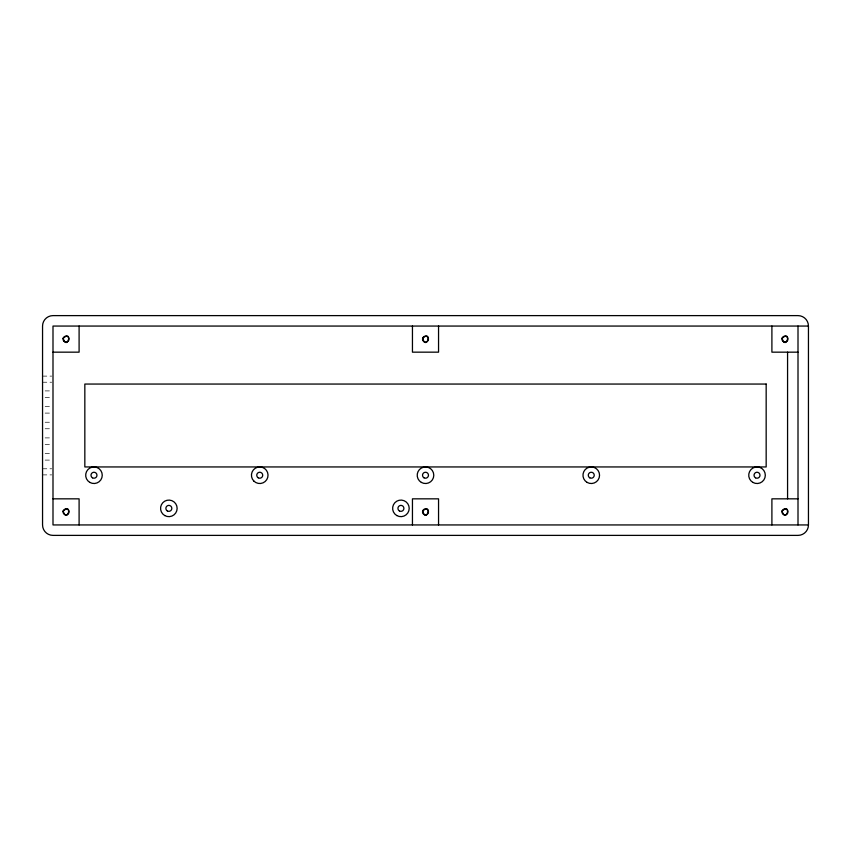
<?xml version="1.0" encoding="UTF-8"?>
<svg xmlns="http://www.w3.org/2000/svg" width="851" height="851" viewBox="0 0 851 851"><rect width="100%" height="100%" fill="white"/><g stroke="black" fill="none" stroke-linecap="round" stroke-linejoin="round"><path stroke-width="0.64" stroke-dasharray="4.25 3.19" d="M42.55 376.11L51.688 376.11M42.55 382.216L51.688 382.216M45.156 390.907L51.688 390.907M45.156 397.438L51.688 397.438M45.156 406.576L51.688 406.576M45.156 413.097L51.688 413.097M45.156 422.234L51.688 422.234M45.156 428.766L51.688 428.766M45.156 437.903L51.688 437.903M45.156 444.424L51.688 444.424M45.156 453.562L51.688 453.562M45.156 460.093L51.688 460.093M42.55 468.784L51.688 468.784M42.55 474.89L51.688 474.89"/><path stroke-width="1.28" d="M808.45 326.061L52.996 326.061L52.996 524.939L808.45 524.939L808.45 326.061A10.446 10.446 0 0 0 798.004 315.615L52.996 315.615A10.446 10.446 0 0 0 42.55 326.061L42.55 524.939A10.446 10.446 0 0 0 52.996 535.385L798.004 535.385A10.446 10.446 0 0 0 808.45 524.939M52.996 352.165L79.1 352.165L79.1 326.061M798.004 352.165L771.9 352.165L771.9 326.061M52.996 498.835L79.1 498.835L79.1 524.939M798.004 498.835L771.9 498.835L771.9 524.939M798.004 326.061L798.004 524.939M787.569 352.165L787.569 498.835M438.552 326.061L438.552 352.165L412.448 352.165L412.448 326.061M438.552 524.939L438.552 498.835L412.448 498.835L412.448 524.939M63.165 338.336C67.229 351.293 73.165 329.146 63.165 338.336M63.165 511.121C67.229 524.078 73.165 501.93 63.165 511.121M422.617 338.336C426.681 351.293 432.616 329.146 422.617 338.336M422.617 511.121C426.681 524.078 432.616 501.93 422.617 511.121M782.069 338.336C786.143 351.293 792.079 329.146 782.069 338.336M782.069 511.121C786.143 524.078 792.079 501.93 782.069 511.121M766.166 384.056L84.834 384.056L84.834 466.944L766.166 466.944L766.166 384.056M258.247 477.815A2.978 2.978 0 0 0 262.725 475.23A2.978 2.978 0 0 0 258.247 472.645A2.978 2.978 0 0 0 258.247 477.815M752.88 482.411A8.287 8.287 0 0 0 765.315 475.23A8.287 8.287 0 0 0 752.88 468.05A8.287 8.287 0 0 0 752.88 482.411M89.834 482.411A8.287 8.287 0 0 0 102.258 475.23A8.287 8.287 0 0 0 89.834 468.05A8.287 8.287 0 0 0 89.834 482.411M253.875 481.092A8.287 8.287 0 0 0 267.746 477.379A8.287 8.287 0 0 0 257.598 467.22A8.287 8.287 0 0 0 253.875 481.092M421.351 482.411A8.287 8.287 0 0 0 433.787 475.23A8.287 8.287 0 0 0 421.351 468.05A8.287 8.287 0 0 0 421.351 482.411M399.427 510.951A2.978 2.978 0 0 0 403.906 508.366A2.978 2.978 0 0 0 399.427 505.781A2.978 2.978 0 0 0 399.427 510.951M396.779 515.546A8.287 8.287 0 0 0 409.203 508.366A8.287 8.287 0 0 0 396.779 501.186A8.287 8.287 0 0 0 396.779 515.546M587.116 482.411A8.287 8.287 0 0 0 599.551 475.23A8.287 8.287 0 0 0 587.116 468.05A8.287 8.287 0 0 0 587.116 482.411M424.011 514.472A2.978 2.978 0 0 0 428.478 511.887A2.978 2.978 0 0 0 424.011 509.313A2.978 2.978 0 0 0 424.011 514.472M424.011 477.815A2.978 2.978 0 0 0 428.478 475.23A2.978 2.978 0 0 0 424.011 472.645A2.978 2.978 0 0 0 424.011 477.815M92.482 477.815A2.978 2.978 0 0 0 96.961 475.23A2.978 2.978 0 0 0 92.482 472.645A2.978 2.978 0 0 0 92.482 477.815M755.528 477.815A2.978 2.978 0 0 0 760.007 475.23A2.978 2.978 0 0 0 755.528 472.645A2.978 2.978 0 0 0 755.528 477.815M164.711 515.546A8.287 8.287 0 0 0 177.136 508.366A8.287 8.287 0 0 0 164.711 501.186A8.287 8.287 0 0 0 164.711 515.546M167.36 510.951A2.978 2.978 0 0 0 171.838 508.366A2.978 2.978 0 0 0 167.36 505.781A2.978 2.978 0 0 0 167.36 510.951M589.775 477.815A2.978 2.978 0 0 0 594.243 475.23A2.978 2.978 0 0 0 589.775 472.645A2.978 2.978 0 0 0 589.775 477.815M783.463 341.687A2.978 2.978 0 0 0 787.941 339.113A2.978 2.978 0 0 0 783.463 336.528A2.978 2.978 0 0 0 783.463 341.687M64.548 514.472A2.978 2.978 0 0 0 69.027 511.887A2.978 2.978 0 0 0 64.548 509.313A2.978 2.978 0 0 0 64.548 514.472M783.463 514.472A2.978 2.978 0 0 0 787.941 511.887A2.978 2.978 0 0 0 783.463 509.313A2.978 2.978 0 0 0 783.463 514.472M424.011 341.687A2.978 2.978 0 0 0 428.478 339.113A2.978 2.978 0 0 0 424.011 336.528A2.978 2.978 0 0 0 424.011 341.687M63.931 341.219A2.978 2.978 0 0 0 68.931 339.879A2.978 2.978 0 0 0 65.272 336.23A2.978 2.978 0 0 0 63.931 341.219"/></g></svg>
